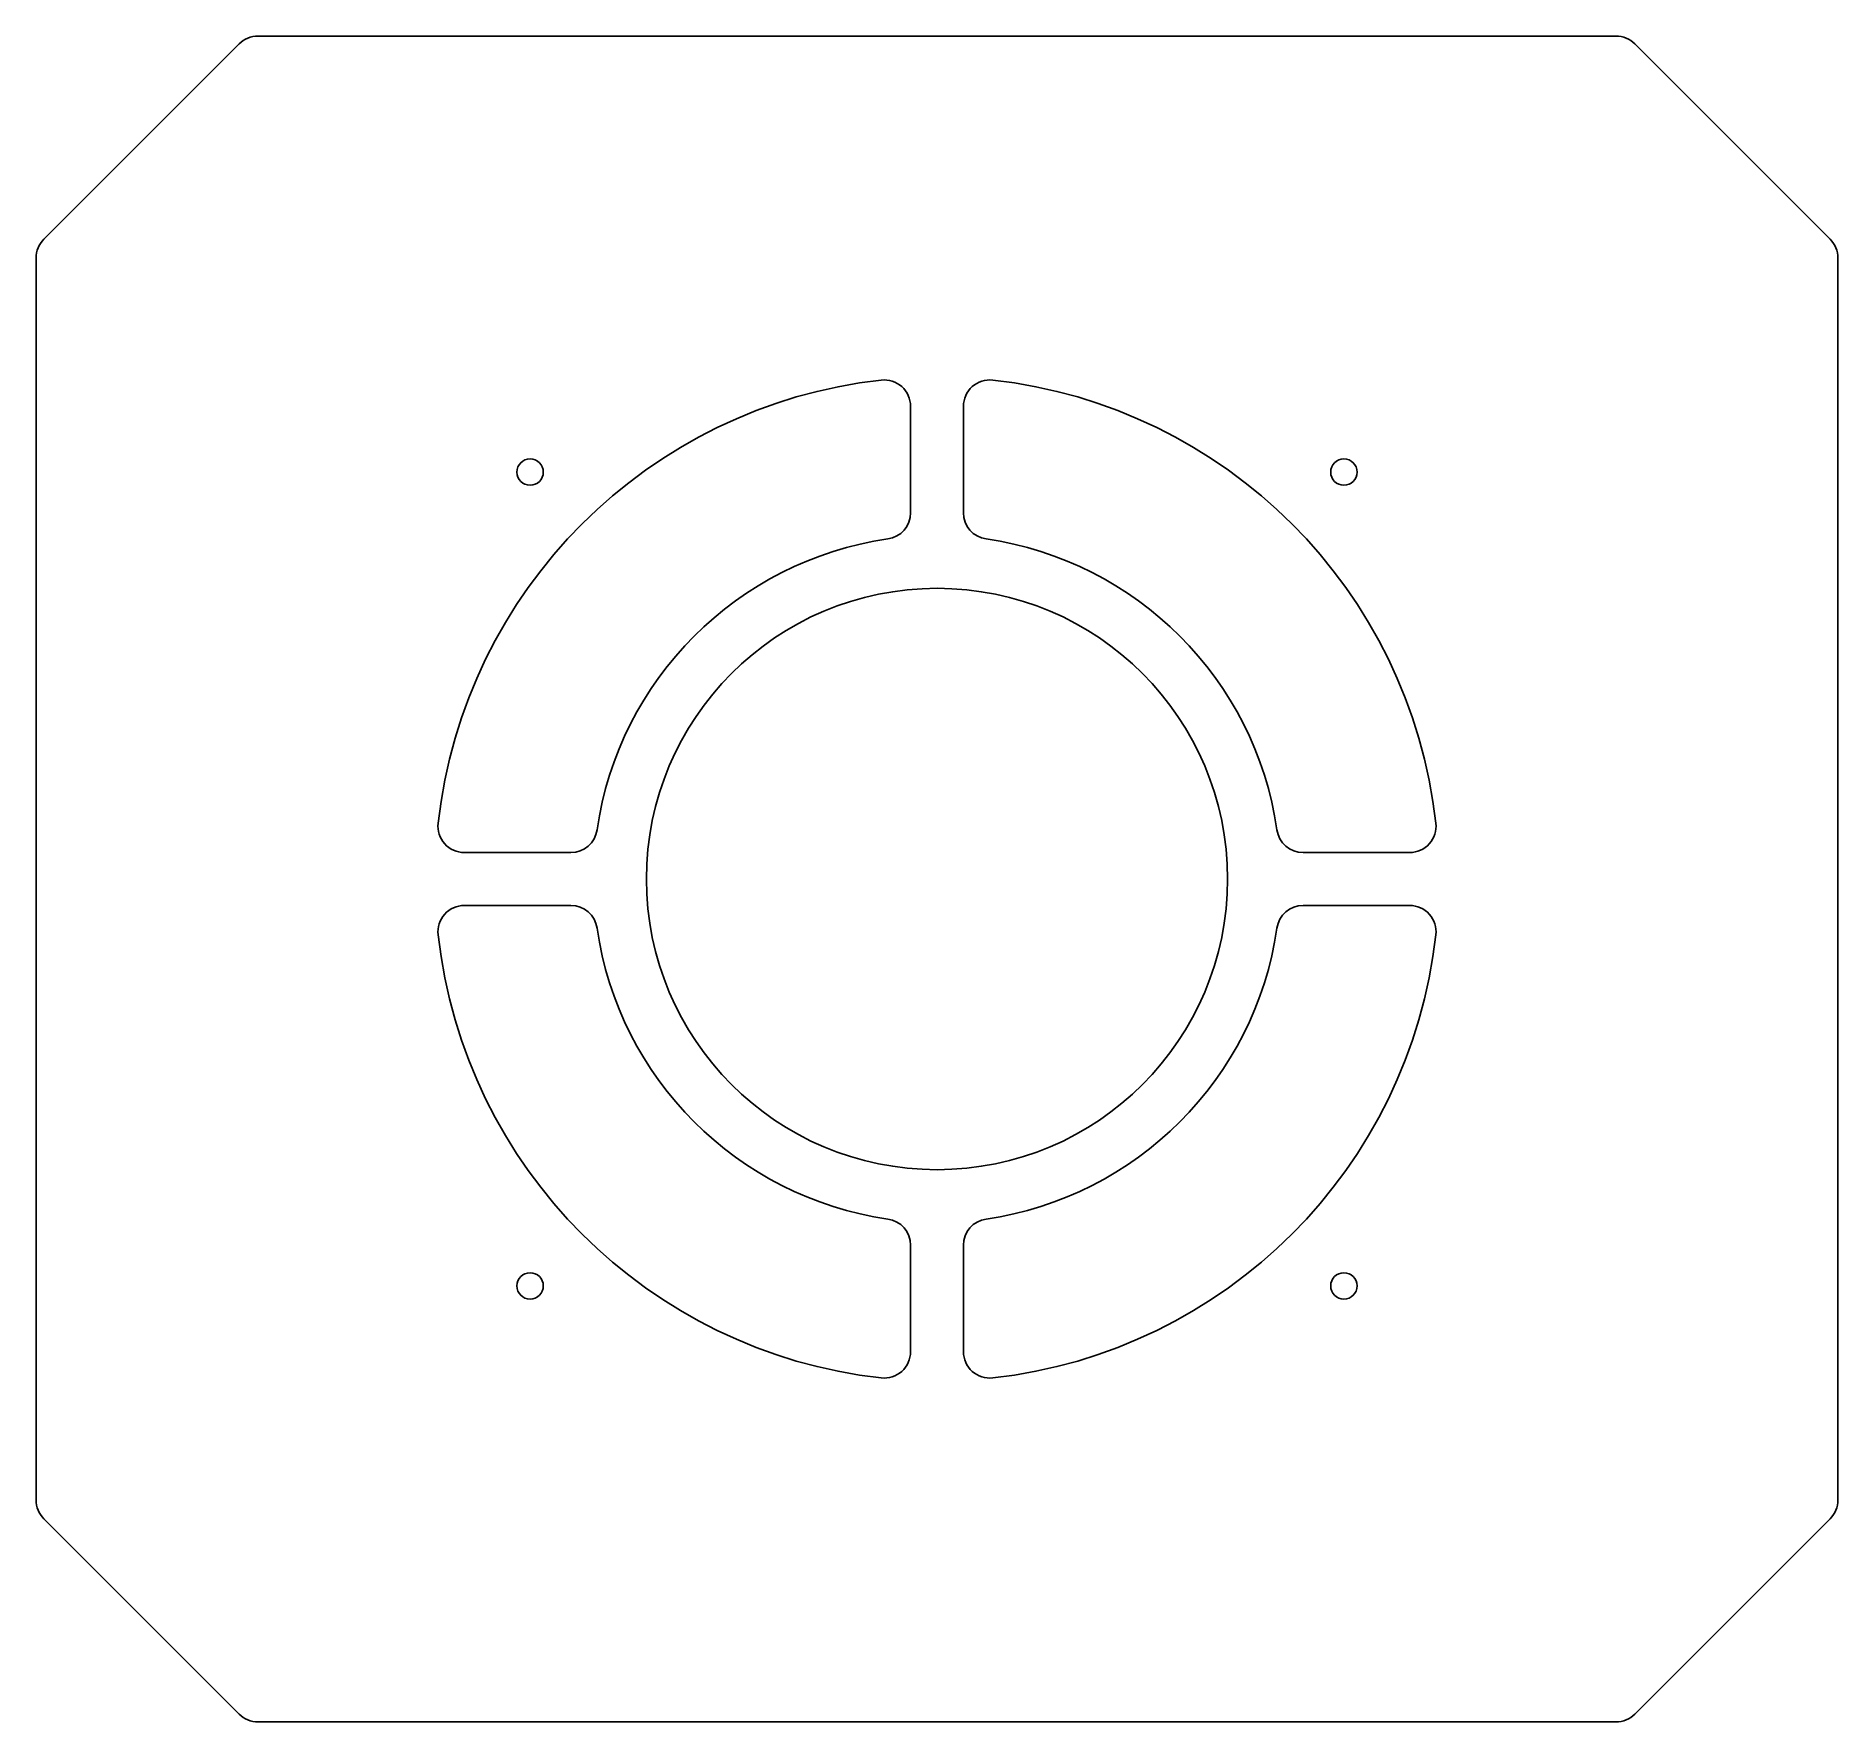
# Model space of a CAD drawing. Extents: x -170 to 170, y -160 to 160.
import ezdxf

# ---------------------------------------------------------------- set-up
doc = ezdxf.new("R2010")
doc.units = 0
doc.layers.add('Fillet', color=7, linetype='CONTINUOUS')

msp = doc.modelspace()

# ---------------------------------------------------------------- linework, layer by layer
at = {"layer": 'Fillet'}
for p, q in [((-132.036, 158.036, -2.38125), (-169.036, 121.036, -2.38125)), ((-132.036, 158.036, 2.38125), (-169.036, 121.036, 2.38125)), ((-132.036, 158.036, -2.38125), (-169.036, 121.036, -2.38125)), ((-132.036, 158.036, 2.38125), (-169.036, 121.036, 2.38125)), ((-132.036, 158.036, -2.38125), (-132.036, 158.036, 2.38125)), ((-132.036, 158.036, -2.38125), (-132.036, 158.036, 2.38125)), ((128.5, 159.5, -2.38125), (-128.5, 159.5, -2.38125)), ((128.5, 159.5, 2.38125), (-128.5, 159.5, 2.38125)), ((-128.5, 159.5, -2.38125), (-128.5, 159.5, 2.38125)), ((128.5, 159.5, -2.38125), (-128.5, 159.5, -2.38125)), ((128.5, 159.5, 2.38125), (-128.5, 159.5, 2.38125)), ((-128.5, 159.5, -2.38125), (-128.5, 159.5, 2.38125)), ((128.5, 159.5, -2.38125), (128.5, 159.5, 2.38125)), ((128.5, 159.5, -2.38125), (128.5, 159.5, 2.38125)), ((169.036, 121.036, -2.38125), (132.036, 158.036, -2.38125)), ((169.036, 121.036, 2.38125), (132.036, 158.036, 2.38125)), ((132.036, 158.036, -2.38125), (132.036, 158.036, 2.38125)), ((169.036, 121.036, -2.38125), (132.036, 158.036, -2.38125)), ((169.036, 121.036, 2.38125), (132.036, 158.036, 2.38125)), ((132.036, 158.036, -2.38125), (132.036, 158.036, 2.38125)), ((-169.036, 121.036, -2.38125), (-169.036, 121.036, 2.38125)), ((-169.036, 121.036, -2.38125), (-169.036, 121.036, 2.38125)), ((169.036, 121.036, -2.38125), (169.036, 121.036, 2.38125)), ((169.036, 121.036, -2.38125), (169.036, 121.036, 2.38125)), ((-170.5, 117.5, -2.38125), (-170.5, -117.5, -2.38125)), ((-170.5, 117.5, 2.38125), (-170.5, -117.5, 2.38125)), ((-170.5, 117.5, -2.38125), (-170.5, 117.5, 2.38125)), ((-170.5, 117.5, -2.38125), (-170.5, -117.5, -2.38125)), ((-170.5, 117.5, 2.38125), (-170.5, -117.5, 2.38125)), ((-170.5, 117.5, -2.38125), (-170.5, 117.5, 2.38125)), ((170.5, -117.5, -2.38125), (170.5, 117.5, -2.38125)), ((170.5, -117.5, 2.38125), (170.5, 117.5, 2.38125)), ((170.5, 117.5, -2.38125), (170.5, 117.5, 2.38125)), ((170.5, -117.5, -2.38125), (170.5, 117.5, -2.38125)), ((170.5, -117.5, 2.38125), (170.5, 117.5, 2.38125)), ((170.5, 117.5, -2.38125), (170.5, 117.5, 2.38125)), ((-10.5556, 94.4118, -2.38125), (-10.5556, 94.4118, 2.38125)), ((-10.5556, 94.4118, -2.38125), (-10.5556, 94.4118, 2.38125)), ((10.5556, 94.4118, -2.38125), (10.5556, 94.4118, 2.38125)), ((10.5556, 94.4118, -2.38125), (10.5556, 94.4118, 2.38125)), ((-5, 89.4427, -2.38125), (-5, 69.282, -2.38125)), ((-5, 89.4427, 2.38125), (-5, 69.282, 2.38125)), ((-5, 89.4427, -2.38125), (-5, 69.282, -2.38125)), ((-5, 89.4427, -2.38125), (-5, 89.4427, 2.38125)), ((-5, 89.4427, 2.38125), (-5, 69.282, 2.38125)), ((-5, 89.4427, -2.38125), (-5, 89.4427, 2.38125)), ((5, 89.4427, -2.38125), (5, 69.282, -2.38125)), ((5, 89.4427, 2.38125), (5, 69.282, 2.38125)), ((5, 89.4427, -2.38125), (5, 69.282, -2.38125)), ((5, 89.4427, -2.38125), (5, 89.4427, 2.38125)), ((5, 89.4427, 2.38125), (5, 69.282, 2.38125)), ((5, 89.4427, -2.38125), (5, 89.4427, 2.38125)), ((-74.5, 77, -2.38125), (-74.5, 77, 2.38125)), ((-74.5, 77, -2.38125), (-74.5, 77, 2.38125)), ((79.5, 77, -2.38125), (79.5, 77, 2.38125)), ((79.5, 77, -2.38125), (79.5, 77, 2.38125)), ((-5, 69.282, -2.38125), (-5, 69.282, 2.38125)), ((-5, 69.282, -2.38125), (-5, 69.282, 2.38125)), ((5, 69.282, -2.38125), (5, 69.282, 2.38125)), ((5, 69.282, -2.38125), (5, 69.282, 2.38125)), ((-9.28571, 64.3333, -2.38125), (-9.28571, 64.3333, 2.38125)), ((-9.28571, 64.3333, -2.38125), (-9.28571, 64.3333, 2.38125)), ((9.28571, 64.3333, -2.38125), (9.28571, 64.3333, 2.38125)), ((9.28571, 64.3333, -2.38125), (9.28571, 64.3333, 2.38125)), ((-94.4118, 10.5556, -2.38125), (-94.4118, 10.5556, 2.38125)), ((-94.4118, 10.5556, -2.38125), (-94.4118, 10.5556, 2.38125)), ((94.4118, 10.5556, -2.38125), (94.4118, 10.5556, 2.38125)), ((94.4118, 10.5556, -2.38125), (94.4118, 10.5556, 2.38125)), ((-64.3333, 9.28571, -2.38125), (-64.3333, 9.28571, 2.38125)), ((-64.3333, 9.28571, -2.38125), (-64.3333, 9.28571, 2.38125)), ((64.3333, 9.28571, -2.38125), (64.3333, 9.28571, 2.38125)), ((64.3333, 9.28571, -2.38125), (64.3333, 9.28571, 2.38125)), ((-89.4427, 5, -2.38125), (-69.282, 5, -2.38125)), ((-89.4427, 5, 2.38125), (-69.282, 5, 2.38125)), ((-89.4427, 5, -2.38125), (-89.4427, 5, 2.38125)), ((-89.4427, 5, -2.38125), (-69.282, 5, -2.38125)), ((-89.4427, 5, -2.38125), (-89.4427, 5, 2.38125)), ((-89.4427, 5, 2.38125), (-69.282, 5, 2.38125)), ((-69.282, 5, -2.38125), (-69.282, 5, 2.38125)), ((-69.282, 5, -2.38125), (-69.282, 5, 2.38125)), ((69.282, 5, -2.38125), (89.4427, 5, -2.38125)), ((69.282, 5, 2.38125), (89.4427, 5, 2.38125)), ((69.282, 5, -2.38125), (69.282, 5, 2.38125)), ((69.282, 5, -2.38125), (89.4427, 5, -2.38125)), ((69.282, 5, -2.38125), (69.282, 5, 2.38125)), ((69.282, 5, 2.38125), (89.4427, 5, 2.38125)), ((89.4427, 5, -2.38125), (89.4427, 5, 2.38125)), ((89.4427, 5, -2.38125), (89.4427, 5, 2.38125)), ((55, 0, -2.38125), (55, 0, 2.38125)), ((55, 0, -2.38125), (55, 0, 2.38125)), ((-69.282, -5, -2.38125), (-89.4427, -5, -2.38125)), ((-69.282, -5, 2.38125), (-89.4427, -5, 2.38125)), ((-69.282, -5, -2.38125), (-89.4427, -5, -2.38125)), ((-89.4427, -5, -2.38125), (-89.4427, -5, 2.38125)), ((-69.282, -5, 2.38125), (-89.4427, -5, 2.38125)), ((-89.4427, -5, -2.38125), (-89.4427, -5, 2.38125)), ((-69.282, -5, -2.38125), (-69.282, -5, 2.38125)), ((-69.282, -5, -2.38125), (-69.282, -5, 2.38125)), ((89.4427, -5, -2.38125), (69.282, -5, -2.38125)), ((89.4427, -5, 2.38125), (69.282, -5, 2.38125)), ((89.4427, -5, -2.38125), (69.282, -5, -2.38125)), ((69.282, -5, -2.38125), (69.282, -5, 2.38125)), ((89.4427, -5, 2.38125), (69.282, -5, 2.38125)), ((69.282, -5, -2.38125), (69.282, -5, 2.38125)), ((89.4427, -5, -2.38125), (89.4427, -5, 2.38125)), ((89.4427, -5, -2.38125), (89.4427, -5, 2.38125)), ((-64.3333, -9.28571, -2.38125), (-64.3333, -9.28571, 2.38125)), ((-64.3333, -9.28571, -2.38125), (-64.3333, -9.28571, 2.38125)), ((64.3333, -9.28571, -2.38125), (64.3333, -9.28571, 2.38125)), ((64.3333, -9.28571, -2.38125), (64.3333, -9.28571, 2.38125)), ((-94.4118, -10.5556, -2.38125), (-94.4118, -10.5556, 2.38125)), ((-94.4118, -10.5556, -2.38125), (-94.4118, -10.5556, 2.38125)), ((94.4118, -10.5556, -2.38125), (94.4118, -10.5556, 2.38125)), ((94.4118, -10.5556, -2.38125), (94.4118, -10.5556, 2.38125)), ((-9.28571, -64.3333, -2.38125), (-9.28571, -64.3333, 2.38125)), ((-9.28571, -64.3333, -2.38125), (-9.28571, -64.3333, 2.38125)), ((9.28571, -64.3333, -2.38125), (9.28571, -64.3333, 2.38125)), ((9.28571, -64.3333, -2.38125), (9.28571, -64.3333, 2.38125)), ((-5, -69.282, -2.38125), (-5, -89.4427, -2.38125)), ((-5, -69.282, 2.38125), (-5, -89.4427, 2.38125)), ((-5, -69.282, -2.38125), (-5, -69.282, 2.38125)), ((-5, -69.282, -2.38125), (-5, -89.4427, -2.38125)), ((-5, -69.282, -2.38125), (-5, -69.282, 2.38125)), ((-5, -69.282, 2.38125), (-5, -89.4427, 2.38125)), ((5, -69.282, -2.38125), (5, -89.4427, -2.38125)), ((5, -69.282, 2.38125), (5, -89.4427, 2.38125)), ((5, -69.282, -2.38125), (5, -89.4427, -2.38125)), ((5, -69.282, -2.38125), (5, -69.282, 2.38125)), ((5, -69.282, 2.38125), (5, -89.4427, 2.38125)), ((5, -69.282, -2.38125), (5, -69.282, 2.38125)), ((-74.5, -77, -2.38125), (-74.5, -77, 2.38125)), ((-74.5, -77, -2.38125), (-74.5, -77, 2.38125)), ((79.5, -77, -2.38125), (79.5, -77, 2.38125)), ((79.5, -77, -2.38125), (79.5, -77, 2.38125)), ((-5, -89.4427, -2.38125), (-5, -89.4427, 2.38125)), ((-5, -89.4427, -2.38125), (-5, -89.4427, 2.38125)), ((5, -89.4427, -2.38125), (5, -89.4427, 2.38125)), ((5, -89.4427, -2.38125), (5, -89.4427, 2.38125)), ((-10.5556, -94.4118, -2.38125), (-10.5556, -94.4118, 2.38125)), ((-10.5556, -94.4118, -2.38125), (-10.5556, -94.4118, 2.38125)), ((10.5556, -94.4118, -2.38125), (10.5556, -94.4118, 2.38125)), ((10.5556, -94.4118, -2.38125), (10.5556, -94.4118, 2.38125)), ((-170.5, -117.5, -2.38125), (-170.5, -117.5, 2.38125)), ((-170.5, -117.5, -2.38125), (-170.5, -117.5, 2.38125)), ((170.5, -117.5, -2.38125), (170.5, -117.5, 2.38125)), ((170.5, -117.5, -2.38125), (170.5, -117.5, 2.38125)), ((-169.036, -121.036, -2.38125), (-132.036, -158.036, -2.38125)), ((-169.036, -121.036, 2.38125), (-132.036, -158.036, 2.38125)), ((-169.036, -121.036, -2.38125), (-169.036, -121.036, 2.38125)), ((-169.036, -121.036, -2.38125), (-169.036, -121.036, 2.38125)), ((-169.036, -121.036, -2.38125), (-132.036, -158.036, -2.38125)), ((-169.036, -121.036, 2.38125), (-132.036, -158.036, 2.38125)), ((132.036, -158.036, -2.38125), (169.036, -121.036, -2.38125)), ((132.036, -158.036, 2.38125), (169.036, -121.036, 2.38125)), ((132.036, -158.036, -2.38125), (169.036, -121.036, -2.38125)), ((132.036, -158.036, 2.38125), (169.036, -121.036, 2.38125)), ((169.036, -121.036, -2.38125), (169.036, -121.036, 2.38125)), ((169.036, -121.036, -2.38125), (169.036, -121.036, 2.38125)), ((-132.036, -158.036, -2.38125), (-132.036, -158.036, 2.38125)), ((-132.036, -158.036, -2.38125), (-132.036, -158.036, 2.38125)), ((-128.5, -159.5, -2.38125), (128.5, -159.5, -2.38125)), ((-128.5, -159.5, 2.38125), (128.5, -159.5, 2.38125)), ((-128.5, -159.5, -2.38125), (-128.5, -159.5, 2.38125)), ((-128.5, -159.5, -2.38125), (-128.5, -159.5, 2.38125)), ((-128.5, -159.5, -2.38125), (128.5, -159.5, -2.38125)), ((-128.5, -159.5, 2.38125), (128.5, -159.5, 2.38125)), ((128.5, -159.5, -2.38125), (128.5, -159.5, 2.38125)), ((128.5, -159.5, -2.38125), (128.5, -159.5, 2.38125)), ((132.036, -158.036, -2.38125), (132.036, -158.036, 2.38125)), ((132.036, -158.036, -2.38125), (132.036, -158.036, 2.38125))]:
    msp.add_line(p, q, dxfattribs=at)
for centre, radius in [((-77, 77), 2.5), ((-77, 77), 2.5), ((-77, 77), 2.5), ((-77, 77), 2.5), ((77, 77), 2.5), ((77, 77), 2.5), ((77, 77), 2.5), ((77, 77), 2.5), ((0, 0), 55), ((0, 0), 55), ((0, 0), 55), ((0, 0), 55), ((-77, -77), 2.5), ((-77, -77), 2.5), ((-77, -77), 2.5), ((-77, -77), 2.5), ((77, -77), 2.5), ((77, -77), 2.5), ((77, -77), 2.5), ((77, -77), 2.5)]:
    msp.add_circle(centre, radius, dxfattribs=at)
for centre, radius, start, end in [((-128.5, 154.5, -2.38125), 5, 90, 135), ((-128.5, 154.5, 2.38125), 5, 90, 135), ((-128.5, 154.5, -2.38125), 5, 90, 135), ((-128.5, 154.5, 2.38125), 5, 90, 135), ((128.5, 154.5, -2.38125), 5, 45, 90), ((128.5, 154.5, 2.38125), 5, 45, 90), ((128.5, 154.5, -2.38125), 5, 45, 90), ((128.5, 154.5, 2.38125), 5, 45, 90), ((-165.5, 117.5, -2.38125), 5, 135, 180), ((-165.5, 117.5, 2.38125), 5, 135, 180), ((-165.5, 117.5, -2.38125), 5, 135, 180), ((-165.5, 117.5, 2.38125), 5, 135, 180), ((165.5, 117.5, -2.38125), 5, 0, 45), ((165.5, 117.5, 2.38125), 5, 0, 45), ((165.5, 117.5, -2.38125), 5, 0, 45), ((165.5, 117.5, 2.38125), 5, 0, 45), ((0, 0, -2.38125), 95, 96.3794, 173.621), ((0, 0, 2.38125), 95, 96.3794, 173.621), ((0, 0, -2.38125), 95, 96.3794, 173.621), ((0, 0, 2.38125), 95, 96.3794, 173.621), ((-10, 89.4427, -2.38125), 5, 0, 96.3794), ((-10, 89.4427, 2.38125), 5, 0, 96.3794), ((-10, 89.4427, -2.38125), 5, 0, 96.3794), ((-10, 89.4427, 2.38125), 5, 0, 96.3794), ((10, 89.4427, -2.38125), 5, 83.6206, 180), ((10, 89.4427, 2.38125), 5, 83.6206, 180), ((10, 89.4427, -2.38125), 5, 83.6206, 180), ((10, 89.4427, 2.38125), 5, 83.6206, 180), ((0, 0, -2.38125), 95, 6.37937, 83.6206), ((0, 0, 2.38125), 95, 6.37937, 83.6206), ((0, 0, -2.38125), 95, 6.37937, 83.6206), ((0, 0, 2.38125), 95, 6.37937, 83.6206), ((-10, 69.282, -2.38125), 5, -81.7868, 0), ((-10, 69.282, 2.38125), 5, -81.7868, 0), ((-10, 69.282, -2.38125), 5, -81.7868, 0), ((-10, 69.282, 2.38125), 5, -81.7868, 0), ((10, 69.282, -2.38125), 5, -180, -98.2132), ((10, 69.282, 2.38125), 5, -180, -98.2132), ((10, 69.282, -2.38125), 5, -180, -98.2132), ((10, 69.282, 2.38125), 5, -180, -98.2132), ((0, 0, -2.38125), 65, 98.2132, 171.787), ((0, 0, 2.38125), 65, 98.2132, 171.787), ((0, 0, -2.38125), 65, 98.2132, 171.787), ((0, 0, 2.38125), 65, 98.2132, 171.787), ((0, 0, -2.38125), 65, 8.21321, 81.7868), ((0, 0, 2.38125), 65, 8.21321, 81.7868), ((0, 0, -2.38125), 65, 8.21321, 81.7868), ((0, 0, 2.38125), 65, 8.21321, 81.7868), ((-89.4427, 10, -2.38125), 5, 173.621, -90), ((-89.4427, 10, 2.38125), 5, 173.621, -90), ((-89.4427, 10, -2.38125), 5, 173.621, -90), ((-89.4427, 10, 2.38125), 5, 173.621, -90), ((89.4427, 10, -2.38125), 5, -90, 6.37937), ((89.4427, 10, 2.38125), 5, -90, 6.37937), ((89.4427, 10, -2.38125), 5, -90, 6.37937), ((89.4427, 10, 2.38125), 5, -90, 6.37937), ((-69.282, 10, -2.38125), 5, -90, -8.21321), ((-69.282, 10, 2.38125), 5, -90, -8.21321), ((-69.282, 10, -2.38125), 5, -90, -8.21321), ((-69.282, 10, 2.38125), 5, -90, -8.21321), ((69.282, 10, -2.38125), 5, -171.787, -90), ((69.282, 10, 2.38125), 5, -171.787, -90), ((69.282, 10, -2.38125), 5, -171.787, -90), ((69.282, 10, 2.38125), 5, -171.787, -90), ((-89.4427, -10, -2.38125), 5, 90, -173.621), ((-89.4427, -10, 2.38125), 5, 90, -173.621), ((-89.4427, -10, -2.38125), 5, 90, -173.621), ((-89.4427, -10, 2.38125), 5, 90, -173.621), ((-69.282, -10, -2.38125), 5, 8.21321, 90), ((-69.282, -10, 2.38125), 5, 8.21321, 90), ((-69.282, -10, -2.38125), 5, 8.21321, 90), ((-69.282, -10, 2.38125), 5, 8.21321, 90), ((69.282, -10, -2.38125), 5, 90, 171.787), ((69.282, -10, 2.38125), 5, 90, 171.787), ((69.282, -10, -2.38125), 5, 90, 171.787), ((69.282, -10, 2.38125), 5, 90, 171.787), ((89.4427, -10, -2.38125), 5, -6.37937, 90), ((89.4427, -10, -2.38125), 5, -6.37937, 90), ((89.4427, -10, 2.38125), 5, -6.37937, 90), ((89.4427, -10, 2.38125), 5, -6.37937, 90), ((0, 0, -2.38125), 65, -171.787, -98.2132), ((0, 0, 2.38125), 65, -171.787, -98.2132), ((0, 0, -2.38125), 65, -171.787, -98.2132), ((0, 0, 2.38125), 65, -171.787, -98.2132), ((0, 0, -2.38125), 65, -81.7868, -8.21321), ((0, 0, 2.38125), 65, -81.7868, -8.21321), ((0, 0, -2.38125), 65, -81.7868, -8.21321), ((0, 0, 2.38125), 65, -81.7868, -8.21321), ((0, 0, -2.38125), 95, -173.621, -96.3794), ((0, 0, 2.38125), 95, -173.621, -96.3794), ((0, 0, -2.38125), 95, -173.621, -96.3794), ((0, 0, 2.38125), 95, -173.621, -96.3794), ((0, 0, -2.38125), 95, -83.6206, -6.37937), ((0, 0, 2.38125), 95, -83.6206, -6.37937), ((0, 0, -2.38125), 95, -83.6206, -6.37937), ((0, 0, 2.38125), 95, -83.6206, -6.37937), ((-10, -69.282, -2.38125), 5, 0, 81.7868), ((-10, -69.282, 2.38125), 5, 0, 81.7868), ((-10, -69.282, -2.38125), 5, 0, 81.7868), ((-10, -69.282, 2.38125), 5, 0, 81.7868), ((10, -69.282, -2.38125), 5, 98.2132, -180), ((10, -69.282, 2.38125), 5, 98.2132, -180), ((10, -69.282, -2.38125), 5, 98.2132, -180), ((10, -69.282, 2.38125), 5, 98.2132, -180), ((-10, -89.4427, -2.38125), 5, -96.3794, 0), ((-10, -89.4427, 2.38125), 5, -96.3794, 0), ((-10, -89.4427, -2.38125), 5, -96.3794, 0), ((-10, -89.4427, 2.38125), 5, -96.3794, 0), ((10, -89.4427, -2.38125), 5, -180, -83.6206), ((10, -89.4427, -2.38125), 5, -180, -83.6206), ((10, -89.4427, 2.38125), 5, -180, -83.6206), ((10, -89.4427, 2.38125), 5, -180, -83.6206), ((-165.5, -117.5, -2.38125), 5, 180, -135), ((-165.5, -117.5, 2.38125), 5, 180, -135), ((-165.5, -117.5, -2.38125), 5, 180, -135), ((-165.5, -117.5, 2.38125), 5, 180, -135), ((165.5, -117.5, -2.38125), 5, -45, 0), ((165.5, -117.5, 2.38125), 5, -45, 0), ((165.5, -117.5, -2.38125), 5, -45, 0), ((165.5, -117.5, 2.38125), 5, -45, 0), ((-128.5, -154.5, -2.38125), 5, -135, -90), ((-128.5, -154.5, 2.38125), 5, -135, -90), ((-128.5, -154.5, -2.38125), 5, -135, -90), ((-128.5, -154.5, 2.38125), 5, -135, -90), ((128.5, -154.5, -2.38125), 5, -90, -45), ((128.5, -154.5, 2.38125), 5, -90, -45), ((128.5, -154.5, -2.38125), 5, -90, -45), ((128.5, -154.5, 2.38125), 5, -90, -45)]:
    msp.add_arc(centre, radius, start, end, dxfattribs=at)

doc.saveas('drawing.dxf')
